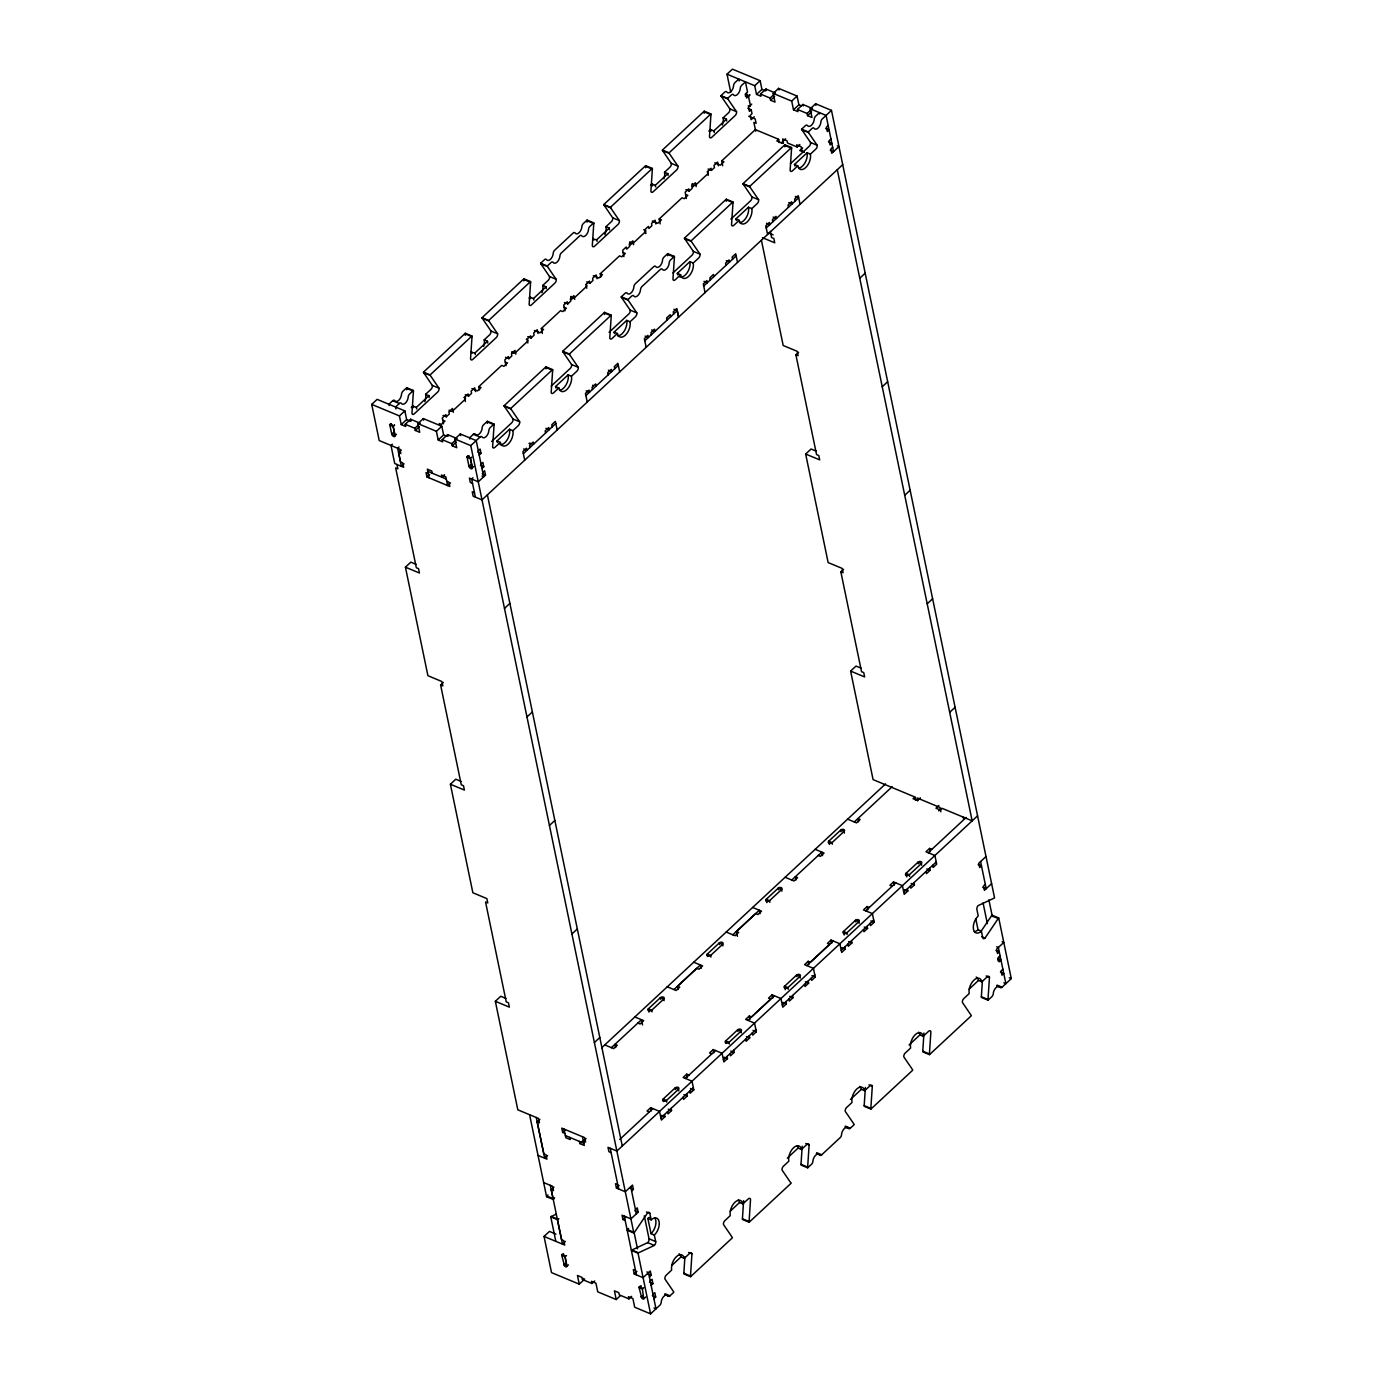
<?xml version="1.0" encoding="UTF-8"?>
<svg xmlns="http://www.w3.org/2000/svg" width="1383" height="1383" viewBox="0 0 1383 1383"><rect width="100%" height="100%" fill="white"/><g stroke="black" fill="none" stroke-linecap="round" stroke-linejoin="round"><path stroke-width="1.5" d="M406.688 389.781L406.775 388.398A2.887 1.608 -67.4 0 0 406.723 387.707L413.379 390.473A2.887 1.608 -67.4 0 1 413.431 391.164L411.961 413.361A2.887 1.608 -67.4 0 0 414.226 413.845L437.668 392.063A2.887 1.608 -67.4 0 0 439.016 388.208L430.32 375.467L423.665 372.701L432.36 385.442L439.016 388.208M465.258 335.343L465.362 333.943A2.887 1.608 -67.4 0 0 465.31 333.251L471.949 336.034A2.887 1.608 -67.4 0 1 472.001 336.709L470.548 358.906A2.887 1.608 -67.4 0 0 472.796 359.407L496.238 337.608A2.887 1.608 -67.4 0 0 497.603 333.77L488.908 321.012L482.252 318.246L490.948 330.986L497.603 333.77M487.335 423.354L487.421 421.953A2.887 1.608 -67.4 0 0 487.369 421.279L494.025 424.045A2.887 1.608 -67.4 0 1 494.077 424.737L492.607 446.916A2.887 1.608 -67.4 0 0 494.855 447.418L500.266 442.387A10.13 5.653 -67.4 0 0 508.166 444.116A10.13 5.653 -67.4 0 0 512.903 430.649L518.314 425.618A2.887 1.608 -67.4 0 0 519.662 421.78L510.967 409.022L504.311 406.256A2.887 1.608 -67.4 0 1 504.104 405.703L545.939 366.823L552.595 369.589A2.887 1.608 -67.4 0 1 552.647 370.281L551.195 392.478A2.887 1.608 -67.4 0 0 553.442 392.962L558.853 387.932A10.13 5.653 -67.4 0 0 566.736 389.66A10.13 5.653 -67.4 0 0 571.473 376.211L576.884 371.18A2.887 1.608 -67.4 0 0 578.25 367.325L569.554 354.584L562.898 351.818A2.887 1.608 -67.4 0 1 562.691 351.265L604.527 312.368L611.182 315.151A2.887 1.608 -67.4 0 1 611.234 315.843L609.782 338.022A2.887 1.608 -67.4 0 0 612.029 338.524L617.44 333.493A10.13 5.653 -67.4 0 0 625.323 335.222A10.13 5.653 -67.4 0 0 630.06 321.755L635.471 316.724A2.887 1.608 -67.4 0 0 636.82 312.886L628.124 300.128A2.887 1.608 -67.4 0 1 627.934 299.592L621.278 296.809L625.081 293.282A2.887 1.608 -67.4 0 1 627.069 293.144A5.791 3.233 -67.4 0 0 631.08 292.885A5.791 3.233 -67.4 0 0 633.881 286.834A2.887 1.608 -67.4 0 1 635.281 283.792L653.71 266.677A2.887 1.608 -67.4 0 1 655.698 266.539A5.791 3.233 -67.4 0 0 659.708 266.279A5.791 3.233 -67.4 0 0 662.509 260.211A2.887 1.608 -67.4 0 1 663.909 257.186L667.712 253.659L674.368 256.425A2.887 1.608 -67.4 0 1 674.42 257.117L672.951 279.297A2.887 1.608 -67.4 0 0 675.215 279.798L680.626 274.768A10.13 5.653 -67.4 0 0 688.509 276.496A10.13 5.653 -67.4 0 0 693.246 263.029L698.657 258.016A2.887 1.608 -67.4 0 0 700.005 254.161L691.31 241.42A2.887 1.608 -67.4 0 1 691.102 240.867L684.447 238.101L726.3 199.204L732.955 201.97A2.887 1.608 -67.4 0 1 733.007 202.661L731.538 224.859A2.887 1.608 -67.4 0 0 733.785 225.343L739.196 220.329A10.13 5.653 -67.4 0 0 747.079 222.058A10.13 5.653 -67.4 0 0 751.833 208.591L757.244 203.56A2.887 1.608 -67.4 0 0 758.593 199.705L749.897 186.964A2.887 1.608 -67.4 0 1 749.69 186.411L743.034 183.645L784.87 144.766L791.525 147.532A2.887 1.608 -67.4 0 1 791.577 148.223L790.125 170.403A2.887 1.608 -67.4 0 0 792.373 170.904L797.784 165.874A10.13 5.653 -67.4 0 0 805.667 167.602A10.13 5.653 -67.4 0 0 810.403 154.135L815.814 149.105A2.887 1.608 -67.4 0 0 817.18 145.267L808.485 132.526A2.887 1.608 -67.4 0 1 808.277 131.973L801.621 129.207L805.425 125.663A2.887 1.608 -67.4 0 1 807.43 125.525A5.791 3.233 -67.4 0 0 811.423 125.265A5.791 3.233 -67.4 0 0 814.224 119.215A2.887 1.608 -67.4 0 1 815.624 116.189L819.428 112.645L819.687 113.907M523.846 280.887L523.932 279.504A2.887 1.608 -67.4 0 0 523.88 278.813L530.536 281.579A2.887 1.608 -67.4 0 1 530.588 282.27L529.136 304.45A2.887 1.608 -67.4 0 0 531.383 304.952L554.825 283.169A2.887 1.608 -67.4 0 0 556.173 279.314L547.478 266.573L540.839 263.807L549.535 276.548L556.173 279.314M545.905 368.898L546.008 367.515A2.887 1.608 -67.4 0 0 545.939 366.823M587.032 222.162L587.118 220.779A2.887 1.608 -67.4 0 0 587.066 220.087L593.722 222.853A2.887 1.608 -67.4 0 1 593.774 223.545L592.304 245.742A2.887 1.608 -67.4 0 0 594.569 246.226L618.011 224.444A2.887 1.608 -67.4 0 0 619.359 220.588L610.664 207.848A2.887 1.608 -67.4 0 1 610.456 207.294L603.801 204.528L645.654 165.649L652.309 168.415A2.887 1.608 -67.4 0 1 652.361 169.106L650.892 191.286A2.887 1.608 -67.4 0 0 653.139 191.788L676.598 169.988A2.887 1.608 -67.4 0 0 677.947 166.15L669.251 153.409A2.887 1.608 -67.4 0 1 669.044 152.856L662.388 150.073L704.241 111.193L710.879 113.959A2.887 1.608 -67.4 0 1 710.931 114.651L709.479 136.848A2.887 1.608 -67.4 0 0 711.726 137.332L735.168 115.55A2.887 1.608 -67.4 0 0 736.534 111.695L727.838 98.954A2.887 1.608 -67.4 0 1 727.631 98.4L720.975 95.634L724.778 92.091A2.887 1.608 -67.4 0 1 726.784 91.97A5.791 3.233 -67.4 0 0 730.777 91.693A5.791 3.233 -67.4 0 0 733.578 85.642A2.887 1.608 -67.4 0 1 734.978 82.617L738.781 79.073L739.179 80.975M604.492 314.46L604.578 313.059A2.887 1.608 -67.4 0 0 604.527 312.368M645.619 167.723L645.705 166.34A2.887 1.608 -67.4 0 0 645.654 165.649M667.678 255.734L667.764 254.351A2.887 1.608 -67.4 0 0 667.712 253.659M704.189 113.268L704.293 111.885A2.887 1.608 -67.4 0 0 704.241 111.193M726.248 201.278L726.352 199.895A2.887 1.608 -67.4 0 0 726.3 199.204M743.622 1200.651L742.429 1218.803A2.887 1.608 -67.4 0 0 742.481 1219.495L749.137 1222.261A2.887 1.608 -67.4 0 1 749.085 1221.569L750.537 1199.389A2.887 1.608 -67.4 0 0 748.289 1198.888L742.878 1203.919A10.13 5.653 -67.4 0 0 734.995 1202.19A10.13 5.653 -67.4 0 0 730.259 1215.657L724.848 1220.67A2.887 1.608 -67.4 0 0 723.482 1224.525L732.177 1237.266A2.887 1.608 -67.4 0 1 732.385 1237.82L690.549 1276.716L683.894 1273.933A2.887 1.608 -67.4 0 1 683.842 1273.242L684.896 1257.112M690.549 1276.716A2.887 1.608 -67.4 0 1 690.497 1276.025L691.949 1253.828L688.63 1252.445M784.835 146.84L784.922 145.457A2.887 1.608 -67.4 0 0 784.87 144.766M865.378 1087.47L864.185 1105.639A2.887 1.608 -67.4 0 0 864.237 1106.331L870.892 1109.097A2.887 1.608 -67.4 0 1 870.841 1108.405L872.31 1086.208A2.887 1.608 -67.4 0 0 870.045 1085.724L864.634 1090.755A10.13 5.653 -67.4 0 0 856.751 1089.009A10.13 5.653 -67.4 0 0 852.014 1102.476L846.603 1107.506A2.887 1.608 -67.4 0 0 845.255 1111.362L853.951 1124.102A2.887 1.608 -67.4 0 1 854.158 1124.656L850.355 1128.182A2.887 1.608 -67.4 0 1 848.349 1128.321A5.791 3.233 -67.4 0 0 844.356 1128.58A5.791 3.233 -67.4 0 0 841.538 1134.648A2.887 1.608 -67.4 0 1 840.138 1137.673L821.709 1154.805A2.887 1.608 -67.4 0 1 819.721 1154.926A5.791 3.233 -67.4 0 0 815.711 1155.203A5.791 3.233 -67.4 0 0 812.91 1161.253A2.887 1.608 -67.4 0 1 811.51 1164.279L807.707 1167.822L801.051 1165.039A2.887 1.608 -67.4 0 1 800.999 1164.348L802.209 1146.196M807.707 1167.822A2.887 1.608 -67.4 0 1 807.655 1167.131L809.124 1144.934L805.788 1143.551M982.414 980.599L981.36 996.745A2.887 1.608 -67.4 0 0 981.411 997.437L988.067 1000.203A2.887 1.608 -67.4 0 1 987.998 999.511L989.467 977.314A2.887 1.608 -67.4 0 0 987.22 976.83L981.809 981.861A10.13 5.653 -67.4 0 0 973.926 980.115A10.13 5.653 -67.4 0 0 969.189 993.582L963.778 998.612A2.887 1.608 -67.4 0 0 962.412 1002.468L971.108 1015.208A2.887 1.608 -67.4 0 1 971.315 1015.762L929.48 1054.641L922.824 1051.875A2.887 1.608 -67.4 0 1 922.772 1051.184L923.965 1033.032M929.48 1054.641A2.887 1.608 -67.4 0 1 929.428 1053.95L930.88 1031.77A2.887 1.608 -67.4 0 0 928.633 1031.269L923.222 1036.299A10.13 5.653 -67.4 0 0 915.339 1034.57A10.13 5.653 -67.4 0 0 910.602 1048.037L905.191 1053.068A2.887 1.608 -67.4 0 0 903.825 1056.906L912.538 1069.647A2.887 1.608 -67.4 0 1 912.728 1070.2L870.892 1109.097M554.566 1197.678L553.736 1198.905A2.887 1.608 -67.4 0 1 553.235 1199.476L546.579 1196.71A2.887 1.608 -67.4 0 0 547.08 1196.139L547.91 1194.912M644.288 1215.882L649.042 1238.805A2.887 1.608 -67.4 0 1 647.676 1242.643L631.91 1250.025A2.887 1.608 -67.4 0 0 631.374 1250.422L638.03 1253.188A2.887 1.608 -67.4 0 1 638.548 1252.791L654.332 1245.426A2.887 1.608 -67.4 0 0 655.698 1241.571L654.332 1235.054A10.13 5.653 -67.4 0 0 659.086 1221.604A10.13 5.653 -67.4 0 0 651.186 1219.875L649.837 1213.358A2.887 1.608 -67.4 0 0 647.59 1212.856L634.348 1232.46A2.887 1.608 -67.4 0 1 633.846 1233.031L627.191 1230.265A2.887 1.608 -67.4 0 0 627.692 1229.694L628.522 1228.467M980.806 931.675L991.559 915.753A2.887 1.608 -67.4 0 1 992.06 915.183L998.716 917.949L1011.284 978.611L1002.07 987.185A2.887 1.608 -67.4 0 1 1000.065 987.306A5.791 3.233 -67.4 0 0 996.071 987.583A5.791 3.233 -67.4 0 0 993.271 993.634A2.887 1.608 -67.4 0 1 991.87 996.659L988.067 1000.203M974.306 931.71A10.13 5.653 -67.4 0 0 978.04 929.739L981.377 931.122L982.725 937.622A2.887 1.608 -67.4 0 0 984.973 938.123L998.215 918.519A2.887 1.608 -67.4 0 1 998.716 917.949M542.361 333.407L541.341 328.514L560.564 310.639L562.777 311.555L566.39 308.202L564.178 307.285M678.223 989.467L677.549 986.217L696.773 968.325L698.985 969.241L702.599 965.887L693.73 962.205M401.295 450.08L398.598 452.587L400.811 453.52L399.912 449.181L379.219 440.555L371.716 404.389L377.127 399.359L404.856 410.889L406.654 419.568L410.25 421.072M730.743 92.263L727.009 74.181L732.42 69.15L760.131 80.681L761.929 89.376L765.542 90.863M406.723 387.707L402.92 391.233A2.887 1.608 -67.4 0 0 401.519 394.259A5.791 3.233 -67.4 0 1 398.719 400.327A5.791 3.233 -67.4 0 1 394.708 400.586A2.887 1.608 -67.4 0 0 392.72 400.724L388.917 404.251L389.176 405.53M423.63 372.632A2.887 1.608 -67.4 0 1 423.457 372.148L465.31 333.251M482.218 318.194A2.887 1.608 -67.4 0 1 482.045 317.692L523.88 278.813M540.805 263.738A2.887 1.608 -67.4 0 1 540.632 263.254L544.435 259.71A2.887 1.608 -67.4 0 1 546.423 259.589A5.791 3.233 -67.4 0 0 550.434 259.312A5.791 3.233 -67.4 0 0 553.235 253.262A2.887 1.608 -67.4 0 1 554.635 250.237L573.063 233.105A2.887 1.608 -67.4 0 1 575.069 232.966A5.791 3.233 -67.4 0 0 579.062 232.707A5.791 3.233 -67.4 0 0 581.863 226.656A2.887 1.608 -67.4 0 1 583.263 223.631L587.066 220.087M413.379 390.473L409.575 394.017A2.887 1.608 -67.4 0 0 408.175 397.042A5.791 3.233 -67.4 0 1 405.375 403.093A5.791 3.233 -67.4 0 1 401.364 403.352A2.887 1.608 -67.4 0 0 399.376 403.49L395.573 407.034L395.953 408.919M423.457 372.148L430.113 374.914L471.949 336.034M482.045 317.692L488.7 320.458L530.536 281.579M540.632 263.254L547.288 266.02L551.091 262.476A2.887 1.608 -67.4 0 1 553.079 262.355A5.791 3.233 -67.4 0 0 557.09 262.079A5.791 3.233 -67.4 0 0 559.89 256.028A2.887 1.608 -67.4 0 1 561.291 253.003L579.719 235.871A2.887 1.608 -67.4 0 1 581.707 235.75A5.791 3.233 -67.4 0 0 585.718 235.473A5.791 3.233 -67.4 0 0 588.518 229.422A2.887 1.608 -67.4 0 1 589.919 226.397L593.722 222.853M610.456 207.294L652.309 168.415M669.044 152.856L710.879 113.959M727.631 98.4L731.434 94.874A2.887 1.608 -67.4 0 1 733.439 94.736A5.791 3.233 -67.4 0 0 737.433 94.476A5.791 3.233 -67.4 0 0 740.233 88.408A2.887 1.608 -67.4 0 1 741.634 85.383L745.437 81.856L747.529 91.987L745.731 93.664L746.63 98.003L749.793 95.064M446.934 436.337L443.615 434.954L441.817 426.275L423.336 418.582L417.925 423.613L419.723 432.291L415.28 430.441L414.831 428.281L420.242 423.25L410.63 419.256L405.219 424.287L405.668 426.448L401.243 424.598L399.445 415.92L404.856 410.889M775.535 93.041L765.923 89.048L760.512 94.079L760.961 96.24L756.518 94.407L754.72 85.711L760.131 80.681M396.42 434.331L395.019 435.576A2.178 1.141 47.1 0 1 393.74 436.527A2.178 1.141 47.1 0 1 391.752 434.21L389.816 424.892L391.164 423.63M745.402 96.153L746.457 93.439M411.287 407.622L412.981 406.049L416.3 407.432A10.13 5.653 -67.4 0 0 416.802 408.953M424.806 401.589A10.13 5.653 -67.4 0 0 425.601 394.311L431.012 389.28A2.887 1.608 -67.4 0 0 432.36 385.442M470.877 352.233L474.888 352.993A10.13 5.653 -67.4 0 0 475.372 354.497M483.618 346.442A10.13 5.653 -67.4 0 0 484.188 339.872L489.599 334.842A2.887 1.608 -67.4 0 0 490.948 330.986M529.119 298.106L530.138 297.155L533.475 298.538A10.13 5.653 -67.4 0 0 533.959 300.059M541.963 292.677A10.13 5.653 -67.4 0 0 542.758 285.417L548.169 280.386A2.887 1.608 -67.4 0 0 549.535 276.548M592.65 239.069L596.643 239.812A10.13 5.653 -67.4 0 0 597.145 241.333M604.872 234.661A10.13 5.653 -67.4 0 0 605.944 226.708L611.355 221.678A2.887 1.608 -67.4 0 0 612.704 217.822L604.008 205.082A2.887 1.608 -67.4 0 1 603.801 204.528M650.546 185.236L651.912 183.991L655.231 185.374A10.13 5.653 -67.4 0 0 655.732 186.878M663.961 178.822A10.13 5.653 -67.4 0 0 664.531 172.253L669.942 167.222A2.887 1.608 -67.4 0 0 671.291 163.384L662.595 150.626A2.887 1.608 -67.4 0 1 662.388 150.073M708.788 131.108L710.482 129.535L713.818 130.918A10.13 5.653 -67.4 0 0 714.302 132.44M722.306 125.075A10.13 5.653 -67.4 0 0 723.119 117.814L728.53 112.784A2.887 1.608 -67.4 0 0 729.878 108.929L721.183 96.188A2.887 1.608 -67.4 0 1 720.975 95.634M393.429 432.637L391.752 434.21L395.019 435.576L393.152 426.275L394.501 425.013M748.22 105.817A2.178 1.141 47.1 0 0 750.364 105.385L748.428 96.067L749.776 94.822M395.019 435.576L393.152 426.517L394.501 425.272M416.3 407.432L428.92 395.694L425.601 394.311M474.888 352.993L487.507 341.255L484.188 339.872M533.475 298.538L546.095 286.8L542.758 285.417M596.643 239.812L609.281 228.091L605.944 226.708M655.231 185.374L667.851 173.636L664.531 172.253M713.818 130.918L726.438 119.197L723.119 117.814M401.243 424.598L406.654 419.568M756.518 94.407L761.929 89.376M751.712 104.123L748.497 107.044L749.396 111.383L751.211 109.706L747.875 108.323M392.34 444.202L390.991 445.464L394.743 463.547L403.663 467.264L402.764 462.925L400.534 461.991L398.598 452.587M760.512 94.079L770.124 98.072L770.573 100.25L774.999 102.1L773.201 93.404L778.612 88.374L797.092 96.067L798.89 104.762L801.397 105.8M770.124 98.072L774.186 94.303M415.28 430.441L419.343 426.673M770.573 100.25L774.636 96.482M398.996 446.968L397.647 448.23L401.398 466.313L404.061 463.841M754.288 116.777L751.125 119.699L750.226 115.359L752.024 113.683L751.211 109.706M443.009 415.401L446.329 416.784L449.337 413.984L448.887 411.823L452.5 408.469L453.313 412.29M465.241 394.725L468.578 396.108L471.586 393.325L471.136 391.147L474.732 387.793L475.527 391.596M505.521 357.298L508.858 358.681L511.866 355.88L511.416 353.72L515.012 350.366L515.842 354.169M527.77 336.622L531.089 338.005L534.097 335.205L533.648 333.044L537.261 329.69L538.039 333.493M564.437 302.531L567.773 303.932L570.764 301.131L570.315 298.953L573.928 295.616L574.74 299.419M586.686 281.873L590.005 283.256L593.013 280.455L592.564 278.294L596.177 274.94L596.955 278.726M600.913 277.015L600.239 273.765L619.498 255.89L621.71 256.806L625.323 253.452L623.111 252.536M685.864 189.678L689.201 191.061L692.209 188.261L691.759 186.1L695.355 182.746L696.185 186.567M708.113 169.003L711.45 170.386L714.441 167.602L713.991 165.424L717.604 162.07L718.399 165.874M479.503 389.885L478.829 386.635L501.666 365.389L503.896 366.322L507.492 362.968L505.279 362.052M643.683 229.751A2.178 1.4 -11.7 0 1 645.342 231.86L633.328 243.045A2.178 1.4 -11.7 0 1 629.524 242.751M660.192 223.89L659.172 219.015L682.026 197.786L684.239 198.703L687.835 195.349L685.622 194.433M722.704 165.787L721.701 160.912L755.36 129.622L778.646 139.303L779.321 142.57M457.203 438.636L447.608 434.642L442.197 439.656L442.646 441.834L438.204 439.984L436.406 431.306L441.817 426.275M812.53 108.566L802.883 104.434L797.472 109.464L797.922 111.625L793.496 109.793L791.698 101.097L797.092 96.067M438.204 439.984L443.615 434.954M793.496 109.793L798.89 104.762M442.197 439.656L451.809 443.666L452.258 445.827L456.684 447.677L454.886 438.999L460.297 433.968L476.201 440.589L483.687 476.755L482.027 476.063M797.472 109.464L807.084 113.458L807.534 115.636L811.977 117.469L810.179 108.79L815.59 103.76L831.477 110.381L994.55 897.809A2.887 1.608 -67.4 0 1 994.014 898.189L978.23 905.571A2.887 1.608 -67.4 0 0 976.882 909.409L978.23 915.926A10.13 5.653 -67.4 0 0 973.476 929.393A10.13 5.653 -67.4 0 0 981.377 931.122M778.646 139.303L776.848 140.98L781.274 142.829L785.613 138.801M451.809 443.666L455.854 439.898M807.084 113.458L811.147 109.689M452.258 445.827L456.304 442.059M807.534 115.636L811.596 111.867M446.726 481.215L448.939 482.148L449.838 486.488L426.932 476.945L429.629 474.438M487.369 421.279L483.566 424.806A2.887 1.608 -67.4 0 0 482.166 427.831A5.791 3.233 -67.4 0 1 479.365 433.882A5.791 3.233 -67.4 0 1 475.354 434.158A2.887 1.608 -67.4 0 0 473.366 434.279L469.563 437.823L469.822 439.085M633.846 1233.031L470.773 445.62L480.005 437.063A2.887 1.608 -67.4 0 1 482.01 436.924A5.791 3.233 -67.4 0 0 486.003 436.665A5.791 3.233 -67.4 0 0 488.821 430.597A2.887 1.608 -67.4 0 1 490.222 427.572L494.025 424.045M504.104 405.703L510.759 408.486L552.595 369.589M562.691 351.265L569.347 354.031L611.182 315.151M627.934 299.592L631.737 296.048A2.887 1.608 -67.4 0 1 633.725 295.91A5.791 3.233 -67.4 0 0 637.736 295.651A5.791 3.233 -67.4 0 0 640.536 289.6A2.887 1.608 -67.4 0 1 641.937 286.575L660.365 269.443A2.887 1.608 -67.4 0 1 662.353 269.305A5.791 3.233 -67.4 0 0 666.364 269.045A5.791 3.233 -67.4 0 0 669.165 262.995A2.887 1.608 -67.4 0 1 670.565 259.952L674.368 256.425M691.102 240.867L732.955 201.97M749.69 186.411L791.525 147.532M808.277 131.973L812.08 128.429A2.887 1.608 -67.4 0 1 814.068 128.308A5.791 3.233 -67.4 0 0 818.079 128.031A5.791 3.233 -67.4 0 0 820.88 121.981A2.887 1.608 -67.4 0 1 822.28 118.955L831.477 110.381M444.548 474.697L441.851 477.204L441.402 475.043L445.827 476.876L447.625 485.571L450.512 482.874M783.47 143.054L782.64 138.992L787.065 140.824L787.515 143.002L797.127 146.996L799.841 144.489M473.678 466.486L472.329 467.748A2.178 1.141 47.1 0 1 470.998 468.681A2.178 1.141 47.1 0 1 468.993 466.365L467.074 457.047L468.422 455.785M468.941 455.647L467.143 457.324L470.462 458.707L472.346 467.748L469.01 466.365L470.825 464.688M802.641 147.843L799.754 150.522L804.197 152.372M478.311 450.72L480.108 449.043L481.007 453.382L479.209 455.059M828.175 125.542L826.377 127.219L827.276 131.558L829.074 129.881L825.755 128.498M472.329 467.748L470.393 458.43L471.741 457.168M491.587 441.505L511.658 422.852A2.887 1.608 -67.4 0 0 513.007 419.014L504.311 406.256M551.195 386.116L570.228 368.414A2.887 1.608 -67.4 0 0 571.594 364.559L562.898 351.818M609.09 332.3L628.816 313.958A2.887 1.608 -67.4 0 0 630.181 310.12L621.468 297.362A2.887 1.608 -67.4 0 1 621.278 296.809M672.951 272.935L692.001 255.233A2.887 1.608 -67.4 0 0 693.35 251.395L684.654 238.637A2.887 1.608 -67.4 0 1 684.447 238.101M730.864 219.119L750.589 200.794A2.887 1.608 -67.4 0 0 751.937 196.939L743.241 184.198A2.887 1.608 -67.4 0 1 743.034 183.645M790.454 163.73L809.159 146.339A2.887 1.608 -67.4 0 0 810.524 142.501L801.829 129.743L808.485 132.526M497.431 442.508A10.13 5.653 -67.4 0 1 496.946 441.004L509.566 429.266L512.903 430.649M556.018 388.07A10.13 5.653 -67.4 0 1 555.534 386.548L568.154 374.828L571.473 376.211M614.605 333.614A10.13 5.653 -67.4 0 1 614.104 332.11L626.741 320.372L630.06 321.755M677.791 274.889A10.13 5.653 -67.4 0 1 677.29 273.385L689.91 261.646L693.246 263.029M736.361 220.45A10.13 5.653 -67.4 0 1 735.877 218.929L748.497 207.208L751.833 208.591M794.948 165.995A10.13 5.653 -67.4 0 1 794.464 164.491L807.084 152.752L810.403 154.135M481.077 464.1L482.874 462.423L483.773 466.78L481.976 468.439M830.958 138.94L829.143 140.599L830.042 144.956L831.857 143.279L828.521 141.896M472.986 477.775L471.638 479.019L475.389 497.119M482.805 472.433L484.603 470.756L485.502 475.095L478.276 481.785L469.407 478.103L470.306 482.442L472.519 483.359M832.67 147.255L830.872 148.932L831.771 153.271L838.98 146.563L837.303 145.872M523.344 453.693L555.793 423.526M585.856 395.59L618.322 365.406M644.789 340.84L677.255 310.656L673.919 309.273M703.688 286.074L736.154 255.907M766.199 227.97L798.665 197.804L795.346 196.421M443.303 682.441L440.607 684.965L442.819 685.882L441.92 681.542L427.917 675.699L405.426 567.168L410.837 562.155L416.093 564.333M481.993 499.868L842.731 164.646M859.777 278.208L865.188 273.177M816.333 451.186L811.078 449.008L805.667 454.039L819.687 459.865L818.788 455.526L816.558 454.592L795.882 354.757L798.596 352.233M506.005 998.457L500.75 996.261L495.339 1001.292L509.342 1007.135L508.443 1002.779L506.23 1001.862L485.554 902.01L487.767 902.943L486.868 898.604L472.865 892.761L450.391 784.23L455.802 779.199L461.058 781.395M532.386 711.917L526.975 716.93M882.25 386.739L887.661 381.708M554.86 820.43L549.449 825.461M904.724 495.27L910.135 490.239M861.281 668.248L856.025 666.07L850.614 671.083L864.634 676.927L863.735 672.587L861.523 671.654L840.847 571.819L843.544 569.295M577.333 928.961L571.922 933.992M927.198 603.801L932.609 598.77M599.807 1037.492L594.396 1042.523M949.672 712.314L955.083 707.301M601.674 1047.778L885.552 783.902M611.407 1047.657L641.47 1019.72L642.542 1024.941M673.919 989.554L700.368 964.971L701.095 968.446M732.834 934.804L759.284 910.221L760.01 913.696M781.551 889.546L769.501 900.713A2.178 1.4 -11.7 0 1 766.51 901.284A2.178 1.4 -11.7 0 1 766.199 899.348L778.214 888.163A2.178 1.4 -11.7 0 1 781.239 887.609A2.178 1.4 -11.7 0 1 781.551 889.546L781.879 891.188M791.75 880.055L821.813 852.118L822.522 855.576M854.279 821.934L892.208 786.685M737.45 936.326L736.447 931.45L755.706 913.575L757.919 914.491L761.532 911.155L752.629 907.455M538.039 1155.427L546.942 1159.144L546.043 1154.805L543.83 1153.871L537.192 1121.855L539.889 1119.348M850.614 671.083L873.088 779.614L914.855 797.006L913.039 798.683L917.482 800.515L920.369 797.835M564.904 1133.386L562.674 1132.47L565.388 1129.946M547.582 1155.514L544.695 1158.193L536.258 1117.499M938.85 805.528L935.963 808.208L940.388 810.058L942.203 808.381L972.163 820.845L837.268 169.66M582.485 1136.74L584.283 1145.418L579.84 1143.585L582.554 1141.061M586.081 1138.572L583.384 1141.079L585.597 1142.012L584.698 1137.656L561.775 1128.13L562.674 1132.47M938.659 810.87L941.374 808.364M555.914 1234.103L549.449 1231.406L544.038 1236.437L564.731 1245.063L563.832 1240.724L561.619 1239.79L551.247 1189.691L553.943 1187.167M664.514 1114.542L664.964 1116.721L661.351 1120.074L659.535 1111.379L650.667 1107.679L647.054 1111.033L649.284 1111.967M688.959 1075.092L686.729 1074.159L683.133 1077.513L692.019 1081.212L693.817 1089.89L690.203 1093.244L689.754 1091.083M727.026 1056.439L727.475 1058.617L723.879 1061.954L722.064 1053.276L713.179 1049.576L709.583 1052.93L711.796 1053.863M785.942 1001.69L786.391 1003.851L782.778 1007.204L780.98 998.526L772.112 994.826L768.516 998.18L770.729 999.114L751.47 1016.972L749.258 1016.056L745.644 1019.409L754.53 1023.109L756.328 1031.787L752.732 1035.141L752.283 1032.98M844.857 946.923L845.307 949.101L841.694 952.455L839.879 943.759L831.01 940.077L827.414 943.431L829.627 944.347L810.403 962.24L808.191 961.306L804.578 964.66L813.446 968.359L815.244 977.038L811.648 980.391L811.199 978.213M869.302 907.473L867.089 906.556L863.476 909.893L872.362 913.593L874.16 922.288L870.547 925.642L870.097 923.464M902.425 885.656L893.539 881.956L889.926 885.31L892.139 886.244M931.814 849.369L929.601 848.436L925.988 851.79L934.891 855.489L936.689 864.168L933.076 867.521L932.626 865.36M619.705 1139.471L652.897 1108.613M685.363 1078.446L715.426 1050.51M747.892 1020.343L774.342 995.76M806.79 965.593L833.24 940.993M865.706 910.827L895.769 882.89M918.329 863.839L918.001 862.214L921.337 863.614L909.305 874.782A2.178 1.4 -11.7 0 1 906.28 875.335A2.178 1.4 -11.7 0 1 905.969 873.382L918.018 862.214A2.178 1.4 -11.7 0 1 921.009 861.644A2.178 1.4 -11.7 0 1 921.32 863.597L921.666 865.222M928.235 852.723L966.164 817.457M977.574 815.832L616.87 1151.054L608.001 1147.371L608.9 1151.711L611.113 1152.627M660.884 1117.896L693.35 1087.712M723.413 1059.793L755.861 1029.609M782.329 1005.043L814.794 974.859M841.227 950.277L873.693 920.11M903.756 892.173L936.222 861.989M671.118 1108.405L671.568 1110.566L667.972 1113.92L667.522 1111.759M686.746 1093.867L687.195 1096.045L683.6 1099.399L683.15 1097.22M733.647 1050.285L734.096 1052.463L730.483 1055.817L730.034 1053.639M749.275 1035.763L749.724 1037.941L746.111 1041.295L745.662 1039.117M792.563 995.535L793.012 997.713L789.399 1001.067L788.95 998.889M808.191 981.014L808.64 983.175L805.027 986.528L804.578 984.368M851.461 940.786L851.911 942.947L848.315 946.3L847.865 944.14M867.106 926.264L867.556 928.425L863.943 931.779L863.493 929.618M907.369 888.82L907.818 890.998L904.223 894.352L902.408 885.656M913.99 882.682L914.44 884.843L910.827 888.197L910.377 886.036M929.618 868.144L930.067 870.322L926.454 873.676L926.005 871.497M631.616 1191.074L633.414 1189.397L632.515 1185.058L625.306 1191.748L616.42 1188.066L619.135 1185.542M565.37 1241.433L562.483 1244.13L557.418 1219.633L550.762 1216.867A2.887 1.608 -67.4 0 1 551.298 1216.47L556.225 1214.17M985.993 856.526L978.784 863.234L979.683 867.573L981.481 865.896L978.161 864.513M563.503 1253.845L561.809 1255.418L564.575 1266.05A2.524 1.331 47.1 0 0 566.529 1266.932L565.128 1256.801A2.178 1.141 47.1 0 0 563.14 1254.467A2.178 1.141 47.1 0 0 561.809 1255.418L565.111 1256.784L566.978 1265.825L563.642 1264.442M565.128 1256.801L566.494 1255.539M563.745 1264.719L565.094 1263.474M567.065 1266.102L568.413 1264.857M625.168 1220.463L622.955 1219.529L625.652 1217.023M635.437 1209.52L637.235 1207.843L638.133 1212.182L630.925 1218.89L622.056 1215.19L622.955 1219.529M985.301 884.342L983.503 886.019L984.402 890.358L991.611 883.651M544.038 1236.437L551.523 1272.619L579.252 1284.15L584.663 1279.137L582.917 1278.411M579.252 1284.15L577.454 1275.472L581.88 1277.322L582.329 1279.5L591.941 1283.493L594.655 1280.969M649.405 1276.993L651.203 1275.316L650.304 1270.977L643.095 1277.667L634.227 1273.985L636.923 1271.461M591.941 1283.493L591.492 1281.315L595.935 1283.165L597.733 1291.843L616.213 1299.536L620.276 1295.767M641.09 1285.689L639.067 1287.573L641.833 1298.205A2.524 1.331 47.1 0 0 643.786 1299.086L642.386 1288.956A2.178 1.141 47.1 0 0 640.381 1286.622A2.178 1.141 47.1 0 0 639.067 1287.573L642.386 1288.956L643.735 1287.694M616.213 1299.536L614.415 1290.858L618.841 1292.707L619.29 1294.868L628.902 1298.879L631.616 1296.355M650.235 1280.969L652.033 1279.292L652.932 1283.631L651.134 1285.308M1000.099 955.791L998.301 957.468L999.2 961.807L1000.998 960.13L997.679 958.747L999.027 957.485M671.654 1265.635L680.972 1256.974L684.291 1258.357L689.702 1253.344A2.887 1.608 -67.4 0 1 691.949 1253.828M730.224 1211.197L739.542 1202.536L742.878 1203.919M787.307 1158.141L798.129 1148.08L801.466 1149.463L806.877 1144.433A2.887 1.608 -67.4 0 1 809.124 1144.934M850.493 1099.416L861.315 1089.372L864.634 1090.755M909.08 1044.978L919.902 1034.916L923.222 1036.299M969.155 989.122L978.472 980.461L981.809 981.861M640.986 1296.874L642.334 1295.629M644.34 1298.395L645.671 1297.012M653.001 1294.35L654.799 1292.673L655.698 1297.012L653.9 1298.689M1002.865 969.172L1001.067 970.849L1001.966 975.188L1003.764 973.511L1000.445 972.128M628.902 1298.879L628.452 1296.701L632.895 1298.551L634.693 1307.229L650.58 1313.85L659.795 1305.293A2.887 1.608 -67.4 0 0 661.195 1302.267A5.791 3.233 -67.4 0 1 663.996 1296.199A5.791 3.233 -67.4 0 1 668.006 1295.94A2.887 1.608 -67.4 0 0 669.994 1295.802L673.798 1292.275A2.887 1.608 -67.4 0 0 673.642 1291.774L664.912 1278.964A2.887 1.608 -67.4 0 1 666.26 1275.126L671.671 1270.095A10.13 5.653 -67.4 0 1 676.408 1256.628A10.13 5.653 -67.4 0 1 684.291 1258.357M749.137 1222.261L790.972 1183.381A2.887 1.608 -67.4 0 0 790.799 1182.88M557.418 1219.633A2.887 1.608 -67.4 0 1 557.937 1219.236L558.922 1218.786M727.009 74.181L754.72 85.711M773.201 93.404L791.698 101.097M810.179 108.79L826.083 115.411L833.551 151.594L830.232 150.194M721.183 96.188L727.838 98.954M748.722 116.276L755.187 118.973L756.103 123.312L753.873 122.395L755.706 131.212M729.878 108.929L736.534 111.695M810.524 142.501L817.18 145.267M783.106 143.158L781.481 143.21M804.232 151.94L802.019 151.024L801.12 146.684L796.677 144.835L797.127 146.996M704.293 111.885L710.931 114.651M784.922 145.457L791.577 148.223M794.464 164.491L797.784 165.874M721.701 160.912L723.914 161.828L720.301 165.182L714.769 162.866M788.759 202.575L792.079 203.958L791.629 201.78L788.033 205.133L788.483 207.312M662.595 150.626L669.251 153.409M743.241 184.198L749.897 186.964M671.291 163.384L677.947 166.15M751.937 196.939L758.593 199.705M773.132 217.096L776.451 218.479L776.001 216.318L772.406 219.672L772.855 221.833M645.705 166.34L652.361 169.106M726.352 199.895L733.007 202.661M766.51 223.251L769.847 224.634L769.397 222.456L765.784 225.809L767.582 234.488M735.877 218.929L739.196 220.329M767.876 232.672L773.132 234.868M762.465 237.703L774.739 242.803L773.84 238.464L771.61 237.548L770.314 231.307M659.172 219.015L661.385 219.932L657.789 223.285L652.24 220.986M604.008 205.082L610.664 207.848M684.654 238.637L691.31 241.42M726.248 260.678L729.567 262.061L729.118 259.9L725.505 263.237L725.954 265.415M612.704 217.822L619.359 220.588M693.35 251.395L700.005 254.161M587.118 220.779L593.774 223.545M667.764 254.351L674.42 257.117M703.999 281.354L707.318 282.737L706.869 280.559L703.273 283.913L705.071 292.608M677.29 273.385L680.626 274.768M795.882 354.757L798.112 355.673L797.213 351.334L783.193 345.508L761.428 240.365M600.239 273.765L602.469 274.681L598.856 278.035L593.307 275.736M621.468 297.362L628.124 300.128M630.181 310.12L636.82 312.886M651.704 329.967L655.023 331.35L654.574 329.171L650.961 332.525L651.41 334.703M523.932 279.504L530.588 282.27M604.578 313.059L611.234 315.843M645.083 336.104L648.402 337.487L647.953 335.326L644.357 338.679L646.155 347.358M614.104 332.11L617.44 333.493M541.341 328.514L543.571 329.448L539.958 332.802L534.408 330.485M608.416 370.195L611.735 371.578L611.286 369.399L607.69 372.753L608.14 374.931M571.594 364.559L578.25 367.325M465.362 333.943L472.001 336.709M546.008 367.515L552.647 370.281M586.167 390.853L589.504 392.253L589.054 390.075L585.441 393.429L587.239 402.107M555.534 386.548L558.853 387.932M478.829 386.635L481.042 387.551L477.446 390.905L471.897 388.588M545.887 428.298L549.224 429.681L548.774 427.503L545.161 430.856L545.611 433.035M513.007 419.014L519.662 421.78M406.775 388.398L413.431 391.164M487.421 421.953L494.077 424.737M840.847 571.819L843.06 572.735L842.161 568.396L828.14 562.57L805.667 454.039M523.656 448.974L526.975 450.357L526.525 448.178L522.912 451.532L524.71 460.211M496.946 441.004L500.266 442.387M442.75 420.155L444.98 421.072L441.367 424.425L439.154 423.509M392.72 400.724L399.376 403.49M473.366 434.279L480.005 437.063M371.716 404.389L399.445 415.92M417.925 423.613L436.406 431.306M454.886 438.999L470.773 445.62M477.688 451.999L481.007 453.382M405.219 424.287L414.831 428.281M389.816 425.134L393.152 426.517M480.454 465.38L483.773 466.78M482.183 473.712L485.502 475.095M427.796 471.361L446.277 479.054M428.246 473.522L426.033 472.606L426.932 476.945M474.473 492.763L472.243 491.847L473.142 496.186L482.027 499.885M509.878 603.368L504.501 608.416M405.426 567.168L419.447 573.011L418.548 568.672L416.335 567.739L395.659 467.903L397.872 468.82L396.973 464.481M847.623 819.168L856.509 822.868L860.105 819.514L857.892 818.598L858.566 821.848M982.656 887.212L986.2 888.681L980.582 861.557M926.748 868.939L930.067 870.322M905.986 873.399L909.322 874.782L909.634 876.407M991.559 915.753L998.215 918.519M911.12 883.46L914.44 884.843M815.157 849.335L824.043 853.034L820.43 856.388L818.217 855.472M904.499 889.615L907.818 890.998M1002.122 941.754L1003.781 942.445L996.573 949.153L997.471 953.492L999.269 951.815L995.95 950.432M981.636 936.74L984.973 938.123M996.711 946.785L998.37 947.476L1005.873 983.641L1003.885 982.812M785.095 877.271L793.98 880.971L797.593 877.617L795.381 876.701L796.055 879.951M1009.296 977.798L1011.284 978.611M870.841 920.905L874.16 922.288M781.533 889.546L778.197 888.163L778.56 889.788M986.148 975.931L989.467 977.314M864.219 927.042L867.556 928.425M997.074 985.111L1002.07 987.185M996.745 985.923L1000.065 987.306M848.592 941.564L851.911 942.947M981.36 996.745L987.998 999.511M450.391 784.23L464.394 790.073L463.495 785.734L461.282 784.801L440.607 684.965M841.988 947.718L845.307 949.101M736.447 931.45L738.66 932.367L735.064 935.721L726.179 932.038M811.925 975.655L815.244 977.038M805.304 981.792L808.64 983.175M922.772 1051.184L929.428 1053.95M789.676 996.33L793.012 997.713M783.072 1002.468L786.391 1003.851M677.549 986.217L679.762 987.134L676.166 990.487L667.263 986.788M753.009 1030.404L756.328 1031.787M868.973 1084.825L872.31 1086.208M746.388 1036.559L749.724 1037.941M864.185 1105.639L870.841 1108.405M730.76 1051.08L734.096 1052.463M634.814 1016.954L643.7 1020.654L640.087 1024.008L637.874 1023.092M724.156 1057.217L727.475 1058.617M845.359 1126.108L850.355 1128.182M845.013 1126.938L848.349 1128.321M604.751 1044.891L613.637 1048.591L617.25 1045.237L615.02 1044.321L615.694 1047.571M690.48 1088.507L693.817 1089.89M683.876 1094.662L687.195 1096.045M816.731 1152.713L821.709 1154.805M816.385 1153.543L819.721 1154.926M800.999 1164.348L807.655 1167.131M668.248 1109.183L671.568 1110.566M661.627 1115.338L664.964 1116.721M537.192 1121.855L539.405 1122.789L538.506 1118.432L517.812 1109.823L495.339 1001.292M565.353 1135.564L583.833 1143.257M742.429 1218.803L749.085 1221.569M630.095 1188.014L633.414 1189.397M617.752 1184.643L615.521 1183.727L616.42 1188.066M646.518 1211.975L649.837 1213.358M634.814 1210.799L638.133 1212.182M649.284 1217.386A10.13 5.653 -67.4 0 0 647.866 1218.475L651.186 1219.875M543.657 1182.569L552.56 1186.268L553.459 1190.607L551.247 1189.691M647.866 1218.475L651.013 1233.671L654.332 1235.054M547.08 1196.139L553.736 1198.905M627.692 1229.694L634.348 1232.46M649.042 1238.805L655.698 1241.571M647.676 1242.643L654.332 1245.426M551.298 1216.47L557.937 1219.236M631.91 1250.025L638.548 1252.791M683.842 1273.242L690.497 1276.025M646.846 1271.945L648.506 1272.637L655.991 1308.819L654.003 1307.99M647.884 1273.933L651.203 1275.316M635.54 1270.562L633.328 1269.646L634.227 1273.985M649.595 1282.248L652.932 1283.631M665.016 1293.727L669.994 1295.802M664.67 1294.557L668.006 1295.94M652.378 1295.629L655.698 1297.012M640.934 1296.614L644.253 1297.997M790.765 1182.828L782.069 1170.07A2.887 1.608 -67.4 0 1 783.418 1166.232L788.829 1161.201A10.13 5.653 -67.4 0 1 793.565 1147.734A10.13 5.653 -67.4 0 1 801.466 1149.463M470.393 458.43L469.39 456.96A2.524 1.331 47.1 0 0 467.471 456.234L467.074 457.047M748.428 96.067L747.425 94.614A2.524 1.331 47.1 0 0 745.506 93.888L745.109 94.684M393.152 426.275L392.305 424.944A2.524 1.331 47.1 0 0 390.231 424.08M988.88 899.832L992.337 916.549M997.904 959.837L998.111 960.857M983.036 902.788L987.358 923.654M815.59 103.76L815.918 105.402M963.277 817.163L963.623 818.788M975.828 919.038L978.04 929.739M802.883 104.434L803.195 105.921M940.872 811.804L939.973 807.465L917.067 797.922L917.655 800.809M778.612 88.374L778.957 90.016M800.048 204.321L798.25 195.643L794.637 198.996L795.087 201.157M929.601 848.436L930.275 851.703M914.855 797.006L915.529 800.256M765.923 89.048L766.234 90.535M905.969 873.382L906.712 876.874M893.539 881.956L894.213 885.224M737.519 262.424L735.721 253.746L732.126 257.1L732.575 259.278M867.089 906.556L867.763 909.807M711.45 170.386L711 168.225L707.387 171.578L708.2 175.382M844.408 833.067L844.062 831.442A2.178 1.4 -11.7 0 0 843.751 829.489A2.178 1.4 -11.7 0 0 840.743 830.059L828.711 841.227A2.178 1.4 -11.7 0 0 829.022 843.181A2.178 1.4 -11.7 0 0 832.047 842.627L844.062 831.442L840.726 830.059L841.071 831.684M859.137 923.343L858.808 921.7A2.178 1.4 -11.7 0 0 858.497 919.764A2.178 1.4 -11.7 0 0 855.472 920.317L843.457 931.502A2.178 1.4 -11.7 0 0 843.768 933.439A2.178 1.4 -11.7 0 0 846.776 932.885L858.808 921.718L855.489 920.335L855.818 921.942M832.376 844.252L832.047 842.627L828.711 841.227L829.385 844.494M713.939 276.583L713.49 274.422L709.877 277.776L710.326 279.936M693.16 186.791L692.485 183.524A2.178 1.4 -11.7 0 0 692.209 183.922M847.122 934.51L846.776 932.885L843.474 931.502L844.183 934.977M689.201 191.061L688.751 188.901L685.138 192.237L686.435 198.478M831.01 940.077L831.684 943.327M677.255 310.656L678.604 317.174L676.823 308.495L673.21 311.849L673.659 314.027M655.87 223.977L655.093 220.174L651.479 223.527L651.929 225.706L648.921 228.489L648.471 226.328L644.858 229.682L645.654 233.485M808.191 961.306L808.865 964.573M670.651 316.811L670.202 314.65L666.589 318.004L667.038 320.164M800.238 978.092L799.91 976.467A2.178 1.4 -11.7 0 0 799.599 974.514A2.178 1.4 -11.7 0 0 796.573 975.084L784.559 986.252A2.178 1.4 -11.7 0 0 784.87 988.205A2.178 1.4 -11.7 0 0 787.878 987.635L799.91 976.467L796.573 975.084L796.919 976.709M645.342 231.86L645.688 233.485M788.224 989.277L787.878 987.635L784.559 986.252L785.267 989.727M633.656 244.67L632.844 240.849L629.23 244.203L629.68 246.381L626.672 249.165L626.222 247.004L622.627 250.358L623.923 256.598M769.864 902.356L769.518 900.731L766.182 899.33L766.874 902.598M629.957 241.645L630.631 244.895M772.112 994.826L772.786 998.094M619.705 371.941L617.907 363.262L614.294 366.616L614.744 368.777M749.258 1016.056L749.932 1019.306M590.005 283.256L589.556 281.077L585.96 284.431L586.755 288.234M741.305 1032.842L740.977 1031.217A2.178 1.4 -11.7 0 0 740.666 1029.263A2.178 1.4 -11.7 0 0 737.64 1029.834L725.626 1041.001A2.178 1.4 -11.7 0 0 725.937 1042.955A2.178 1.4 -11.7 0 0 728.945 1042.384L740.994 1031.217L737.658 1029.834L737.986 1031.459M722.963 945.92L722.617 944.295A2.178 1.4 -11.7 0 0 722.306 942.359A2.178 1.4 -11.7 0 0 719.298 942.912L707.266 954.097A2.178 1.4 -11.7 0 0 707.577 956.033A2.178 1.4 -11.7 0 0 710.603 955.48L722.617 944.295L719.298 942.912L719.627 944.537M596.108 386.099L595.658 383.921L592.045 387.275L592.494 389.453M592.84 385.114L593.082 386.324M729.29 1044.009L728.945 1042.384L725.643 1041.019L726.127 1043.439M710.931 957.105L710.603 955.48L707.266 954.097L707.768 956.535M571.058 296.394L571.732 299.644M567.773 303.932L567.324 301.753L563.711 305.107L564.921 310.933M713.179 1049.576L713.853 1052.843M557.176 430.044L555.378 421.366L551.782 424.719L552.232 426.88M686.729 1074.159L687.403 1077.426M531.089 338.005L530.64 335.827L527.044 339.181L527.857 343.001M664.065 1000.687L663.719 999.062A2.178 1.4 -11.7 0 0 663.408 997.108A2.178 1.4 -11.7 0 0 660.4 997.679L648.35 1008.847A2.178 1.4 -11.7 0 0 648.679 1010.8A2.178 1.4 -11.7 0 0 651.704 1010.23L663.719 999.062L660.383 997.662L660.728 999.304M678.794 1090.945L678.448 1089.32A2.178 1.4 -11.7 0 0 678.137 1087.366A2.178 1.4 -11.7 0 0 675.129 1087.937L663.097 1099.105A2.178 1.4 -11.7 0 0 663.408 1101.058A2.178 1.4 -11.7 0 0 666.433 1100.505L678.465 1089.337L675.146 1087.937L675.457 1089.562M652.033 1011.872L651.704 1010.23L648.35 1008.847L649.025 1012.097M533.596 444.202L533.146 442.041L529.533 445.395L529.983 447.556M512.332 351.974L512.592 353.201M530.311 443.217L530.571 444.427M666.762 1102.13L666.433 1100.505L663.114 1099.122L663.615 1101.56M508.858 358.681L508.408 356.503L504.795 359.857L506.005 365.7M650.667 1107.679L651.341 1110.947M468.578 396.108L468.128 393.948L464.515 397.301L465.397 401.502M487.404 494.837L622.281 1146.023M630.717 1186.718L636.336 1213.859M634.036 1232.132L637.494 1248.832M638.03 1253.188L650.58 1313.85M610.214 1148.288L618.65 1188.982M624.269 1216.124L636.439 1274.901M460.297 433.968L460.643 435.593M446.329 416.784L445.879 414.623L442.283 417.96L443.476 423.803M447.608 434.642L447.971 436.406M579.391 1141.407L579.84 1143.585M423.336 418.582L423.665 420.207M432.239 473.211L431.79 471.033L427.347 469.183L429.145 477.878M569.779 1137.414L570.228 1139.575L565.803 1137.725L564.005 1129.047M410.63 419.256L411.028 421.158M550.313 1185.335L553.235 1199.476M529.603 1114.733L546.579 1196.71M550.762 1216.867L555.828 1241.346M710.983 131.057A10.13 5.653 -67.4 0 1 710.482 129.535M652.62 185.927A10.13 5.653 -67.4 0 1 651.912 183.991M593.808 239.951A10.13 5.653 -67.4 0 1 593.324 238.429M530.64 298.659A10.13 5.653 -67.4 0 1 530.138 297.155M472.052 353.114A10.13 5.653 -67.4 0 1 471.551 351.61M413.465 407.553A10.13 5.653 -67.4 0 1 412.981 406.049M430.286 375.398A2.887 1.608 -67.4 0 1 430.113 374.914M488.873 320.96A2.887 1.608 -67.4 0 1 488.7 320.458M547.443 266.504A2.887 1.608 -67.4 0 1 547.288 266.02M428.92 395.694A10.13 5.653 -67.4 0 1 429.11 397.491M487.507 341.255A10.13 5.653 -67.4 0 1 487.698 343.053M546.095 286.8A10.13 5.653 -67.4 0 1 546.285 288.598M609.281 228.091A10.13 5.653 -67.4 0 1 609.471 229.872M667.851 173.636A10.13 5.653 -67.4 0 1 668.041 175.434M726.438 119.197A10.13 5.653 -67.4 0 1 726.628 120.978M569.519 354.532A2.887 1.608 -67.4 0 1 569.347 354.031M510.932 408.97A2.887 1.608 -67.4 0 1 510.759 408.486M801.794 129.691A2.887 1.608 -67.4 0 1 801.621 129.207M509.566 429.266A10.13 5.653 -67.4 0 1 507.181 439.829A10.13 5.653 -67.4 0 1 500.006 444.669M568.154 374.828A10.13 5.653 -67.4 0 1 566.131 384.768A10.13 5.653 -67.4 0 1 559.441 390.283M626.741 320.372A10.13 5.653 -67.4 0 1 624.528 330.623A10.13 5.653 -67.4 0 1 617.596 335.827M689.91 261.646A10.13 5.653 -67.4 0 1 687.126 272.814A10.13 5.653 -67.4 0 1 679.572 276.807M748.497 207.208A10.13 5.653 -67.4 0 1 746.284 217.459A10.13 5.653 -67.4 0 1 739.352 222.663M807.084 152.752A10.13 5.653 -67.4 0 1 805.234 162.381A10.13 5.653 -67.4 0 1 798.821 168.156M976.208 977.055A10.13 5.653 -67.4 0 1 978.472 980.461M918.623 1032.254A10.13 5.653 -67.4 0 1 919.902 1034.916M859.742 1086.398A10.13 5.653 -67.4 0 1 861.315 1089.372M797.161 1145.764A10.13 5.653 -67.4 0 1 798.129 1148.08M738.28 1199.856A10.13 5.653 -67.4 0 1 739.542 1202.536M679.053 1253.759A10.13 5.653 -67.4 0 1 680.972 1256.974M654.643 1217.714A10.13 5.653 -67.4 0 1 651.013 1233.671M529.62 443.217A2.178 1.4 -11.7 0 1 528.998 443.442M463.979 397.37A2.178 1.4 -11.7 0 1 464.999 399.48L452.984 410.647A2.178 1.4 -11.7 0 1 449.181 410.077M526.301 339.25A2.178 1.4 -11.7 0 1 527.528 341.376L515.496 352.544A2.178 1.4 -11.7 0 1 511.71 351.956M707.404 171.751A2.178 1.4 -11.7 0 1 707.871 173.757L695.839 184.924A2.178 1.4 -11.7 0 1 692.053 184.63M585.787 284.552A2.178 1.4 -11.7 0 1 586.409 286.609L574.394 297.777A2.178 1.4 -11.7 0 1 570.851 296.636"/></g></svg>
